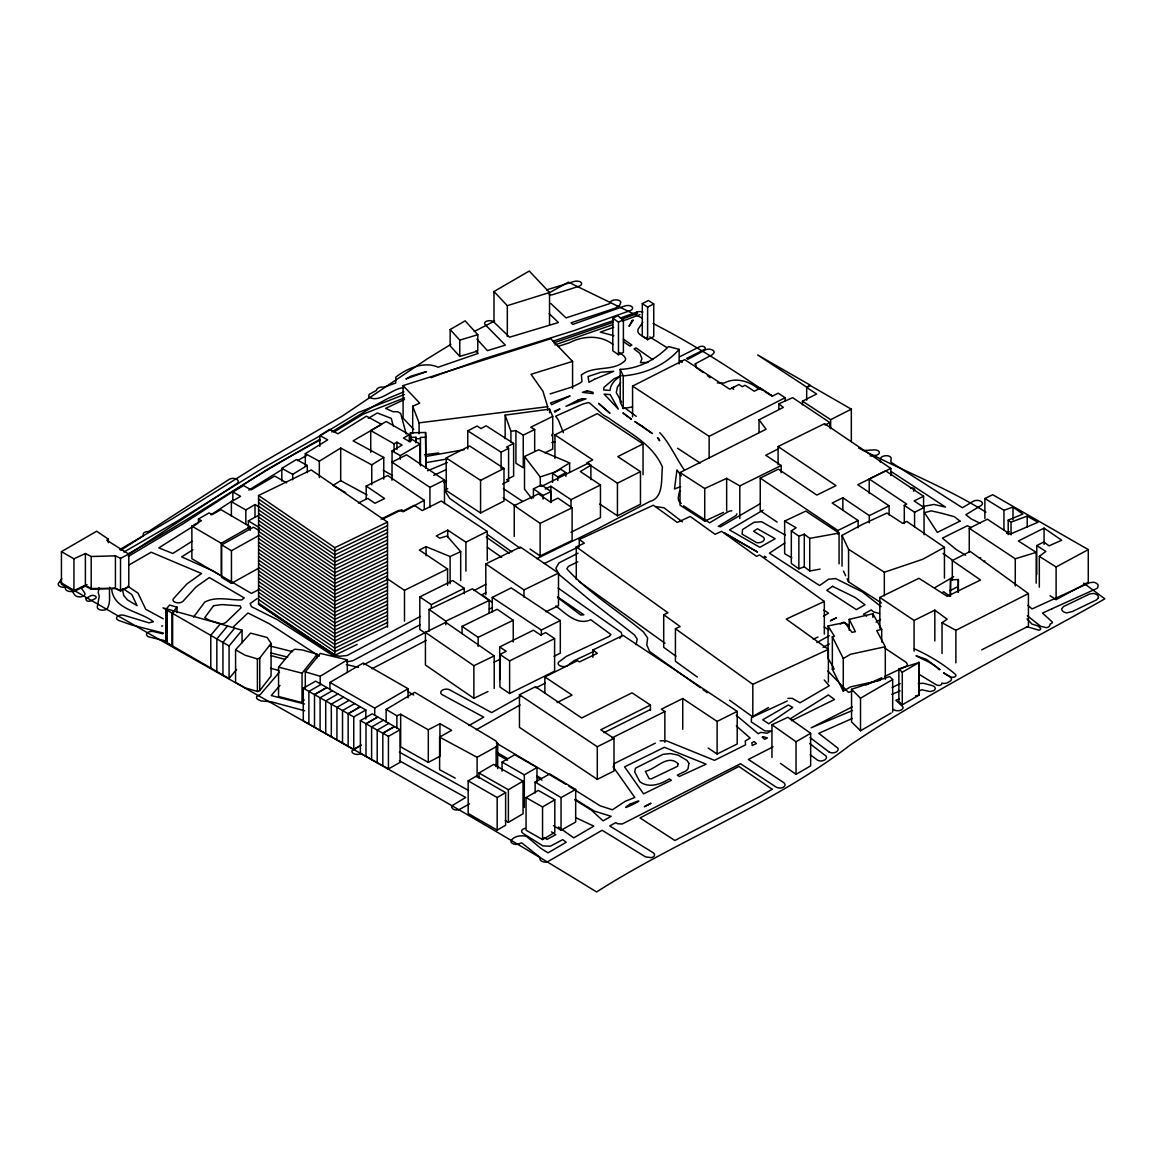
<?xml version="1.0" encoding="UTF-8"?>
<svg xmlns="http://www.w3.org/2000/svg" width="1163" height="1163" viewBox="0 0 1163 1163"><rect width="100%" height="100%" fill="white"/><g stroke="black" fill="none" stroke-linecap="round" stroke-linejoin="round"><path stroke-width="1.5" d="M950.156 596.023L950.564 579.857L958.385 579.537L958.385 592.214M880.289 462.016L880.507 458.687A5.335 2.791 -4.3 0 1 886.002 455.707A5.335 2.791 -4.3 0 1 891.12 458.324L890.902 462.191L962.383 507.751L973.489 501.18A5.321 3.096 0.4 0 1 981.005 501.384A5.321 3.096 0.4 0 1 980.729 505.76L965.828 514.686L971.265 518.96L980.249 523.335M957.934 592.011L958.385 579.537M98.971 587.693L98.259 592.563L99.248 596.43L97.314 606.824A5.321 3.067 -0.1 0 0 100.062 609.834A5.321 3.067 -0.1 0 0 105.964 609.514L107.287 608.612C111.154 601.722 108.711 594.38 109.758 587.271M581.398 374.98L581.965 381.595L580.046 383.034L572.792 386.727L550.157 393.908M636.117 644.636L637.179 639.112L634.605 635.056L589.975 600.253L558.967 574.435L555.856 568.373L558.938 562.907L578.055 553.166M613.337 766.824L614.646 763.379L655.321 743.172M552.672 433.45L551.713 435.703M496.136 766.679L496.136 746.762L497.691 743.302L495.627 740.773L414.755 692.305L386.145 709.43L386.145 722.107M642.761 322.325L637.993 329.347C636.539 334.246 642.572 335.758 645.523 338.026L646.759 337.386M620.649 382.743L617.451 386.886L616.274 392.556L621.565 402.049M235.58 649.783L245.102 655.249L257.401 658.898L259.771 657.996L271.081 643.386L267.156 637.484L250.568 633.123L235.58 649.783L235.58 682.376L245.102 687.842L257.401 691.505L259.771 690.604L271.081 675.994L271.081 643.386M302.031 702.554L302.031 673.203L317.194 654.304L302.642 649.986L294.893 649.23L292.189 650.771L278.553 667.14L278.553 696.492L302.031 702.554L304.197 699.85M305.302 688.147L305.302 671.851L320.247 653.402L347.344 659.843L347.344 672.519M193.538 617.117L204.746 602.1C216.289 595.907 229.474 600.268 241.73 599.934L244.259 597.927L209.355 577.56L196.082 586.879L183.056 601.213A5.321 2.966 -0.4 0 1 175.889 602.536A5.321 2.966 -0.4 0 1 173.563 598.567L186.85 583.971L201.548 573.519L151.161 552.221L128.671 565.16M167.079 641.569L166.396 642.427L167.079 608.961L167.079 641.627L162.994 640.479L229.082 678.552L229.082 645.959L242.078 630.186L234.737 628.136M229.082 678.552L236.656 669.365M222.947 675.034L222.947 642.369L234.737 628.078L220.258 623.92L210.794 635.318L210.794 667.925M216.841 638.865L227.541 625.941M177.023 607.159L171.993 613.148L171.993 645.756L165.786 642.194L165.786 609.586L169.551 605.065L177.023 607.159L177.023 612.596M174.537 611.026L172.618 613.352L172.618 645.959M279.527 672.083L260.294 694.529L257.008 696.157A5.321 3.053 -0.4 0 0 257.968 699.501L260.992 700.926L271.255 701.783L304.648 710.767M609.397 636.263L610.909 634.518L590.775 619.719C577.27 625.941 565.669 613.381 555.812 605.894M279.963 685.4L271.241 695.561L304.473 703.978M619.719 638.225L621.958 635.609L621.289 632.498L558.153 588.071M679.134 349.365C665.091 365.56 644.346 374.093 623.237 375.882L620.213 369.354C638.618 368.845 655.787 359.44 668.536 346.574L679.134 349.365L679.134 363.859M581.427 374.937C594.467 364.877 613.381 372.291 625.214 360.457L625.694 358.626L624.255 356.372L619.646 352.52M984.102 561.555L984.872 560.9M1039.315 587.17L1039.315 556.379L1045.828 551.436L1036.756 545.578L1043.894 541.958L1049.011 545.854L1061.688 540.243L1044.069 528.118L1018.381 540.969L1036.175 552.367L1036.175 583.157M61.843 578.68L58.15 583.768A5.321 3.126 0.9 0 0 64.924 587.184L65.739 587.126A5.321 3.126 0.9 0 0 70.507 591.56L72.31 591.4L74.694 594.918A5.321 3.126 0.9 0 0 83.358 596.081A5.321 3.053 2 0 0 84.579 592.796L80.901 587.446L87.051 584.596M569.637 462.918L554.736 472.105L540.243 476.975L524.513 456.507L538.658 449.79L569.637 462.918L569.637 471.974M679.715 356.736L699.821 346.661A3.329 1.948 0.7 0 1 704.502 346.981A3.329 1.948 0.7 0 1 704.037 349.714L686.635 358.422L687.885 359.28L705.345 349.903A5.321 3.126 0.7 0 1 711.204 349.511A5.321 3.126 0.7 0 1 714.169 352.534L712.367 354.686L694.878 364.034L696.012 364.848L695.881 367.246L703.048 372.48M108.333 539.094L106.749 540.199L128.788 554.097L128.788 586.704L120.516 590.935L115.413 588.449L91.194 589.118L85.393 586.108L73.938 591.429L61.435 584.262L61.435 551.655L96.616 531.244L108.333 539.094L108.333 542.714M790.171 718.85L828.347 694.965L834.496 699.472L791.436 720.711M942.03 653.533L942.03 622.743L947.133 619.225L934.819 610.139L914.074 620.446L879.839 597.433L918.944 578.302L947.264 596.343L980.54 580.003L952.308 560.508L970.204 551.436L1028.426 593.581L1028.426 626.174L981.674 649.841M620.795 376.042C615.532 379.051 610.43 384.11 610.037 390.477L603.655 389.968L603.931 387.41L613.904 378.876L621.057 375.62M233.516 626.683L247.981 612.988L269.06 623.615L319.214 656.165M784.909 542.99L769.412 553.166L819.639 585.541L828.579 579.218L835.674 578.593L862.51 592.011L881.074 606.621M197.725 523.423L158.764 547.875L172.822 553.472L191.997 541.318M210.881 514.816L232.789 500.512M820.089 569.114L809.724 570.989L804.287 566.803L798.865 568.838L791.32 563.459L791.32 530.866L796.117 527.74L784.647 521.082L784.647 553.69L791.814 557.847M128.337 554.606L236.758 483.648A5.321 3.14 -1.9 0 0 236.7 479.2L234.955 478.56A5.321 3.14 -1.9 0 0 229.155 479.403L148.457 531.564A5.321 3.14 -1.1 0 0 143.325 533.352L143.223 535.91L120.748 550.259M248.867 490.074L282.696 469.125M192.942 549.75L181.632 556.873L212.887 570.873L251.426 593.435L259.233 589.394M331.818 431.953L373.832 406.032L388.02 398.4L403.866 391.829M128.352 556.408L182.882 523.932L266.182 470.07L319.738 439.381M319.81 446.432L319.81 435.573L329.783 429.409L337.881 433.799L366.432 416.18L381.58 424.408L353.101 440.85L383.761 457.452L383.761 479.185M305.302 466.319L305.302 453.643L327.704 439.832L319.81 435.573M319.316 477.528L319.316 461.217L340.686 448.046L371.753 464.851L383.761 457.452M333.054 485.349L340.686 480.653L340.686 448.046M450.953 344.321L427.184 358.916L342.474 415.961L257.764 465.273L173.054 518.349L119.716 549.605M292.683 479.767L292.683 474.344L307.294 465.462L296.434 459.501L281.824 468.369L281.824 481.06M680.544 490.96L679.366 491.687L678.174 498.084L678.843 501.108L681.227 503.477M305.302 671.851L320.188 676.284L347.344 659.843M541.478 486.439L588.027 463.296L590.891 465.2L580.352 471.553L600.457 484.971L600.457 517.579L571.004 532.276M368.322 418.331L377.306 412.967L391.277 418.389L393.239 425.992M876.015 622.132L880.58 619.414M443.612 482.543L446.534 480.813M447.726 488.562L444.702 490.35L449.674 498.375L520.065 548.195M333.926 432.055L363.19 414.144L404.579 397.848M232.833 500.962L232.833 491.905L243.605 485.596L251.135 489.87L274.73 476.074L286.636 482.863M231.379 516.198L231.379 501.704L240.581 496.325L232.833 491.905M370.735 452.276L370.735 430.543L386.203 421.5L409.303 434.671L409.303 441.911M245.844 524.426L245.844 509.932L255.002 504.568L258.07 506.312M400.305 459.24L400.305 455.62L420.061 444.048L411.993 439.454L408.954 441.228L403.445 438.088L409.303 434.671M478.967 778.44L478.967 773.002L493.621 764.411L523.045 781.158L523.045 813.751L508.376 822.357L505.28 820.598M508.376 822.357L508.376 789.75L523.045 781.158M526.054 797.585L538.324 790.404L554.809 799.781L554.809 832.388L542.554 839.57L526.054 830.193L526.054 797.585L542.554 806.962L554.809 799.781M394.083 451.084L394.083 443.83L396.946 442.158L402.078 445.08L392.076 450.924L391.989 480.246M953.675 576.674L934.718 587.737M329.929 689.674L329.929 682.434L363.292 663.026L408.111 688.714L408.111 697.771M374.719 715.347L374.719 708.107L408.111 688.714M469.532 803.866L458.818 809.768A5.321 3.067 -0.2 0 1 453.018 809.099L451.477 806.962L451.898 805.799L465.694 797.455L399.345 760.733M880.129 680.311L850.56 686.868L843.277 691.098L843.277 658.505L850.56 654.26L885.305 646.73L885.305 679.323M493.984 322.311L493.984 291.52L529.281 271.037L549.532 292.524L549.532 325.131M450.139 329.551L465.142 320.843L477.789 334.711L477.789 351.008L459.778 356.43L450.139 345.847L450.139 329.551L459.778 340.134L459.778 356.43M468.166 780.853L476.612 775.954L505.614 792.614L505.614 825.221L497.168 830.12L468.166 813.46L468.166 780.853L497.168 797.513L505.614 792.614M502.082 771.142L502.082 762.085L514.729 754.729L536.972 767.507L536.972 782.001M524.324 807.456L524.324 774.849L536.972 767.507M902.27 704.836L902.27 672.243L919.104 662.474L898.883 668.885L898.883 701.493L902.27 704.836L919.104 695.081L919.104 662.474M860.518 730.786L860.518 698.193L892.675 679.512L889.71 676.575L851.549 689.296L851.549 721.889L860.518 730.786L891.149 713.006M810.655 733.272L810.655 765.879L796.044 774.354L796.044 741.747L810.655 733.272L787.889 717.266L771.941 724.796L771.941 757.404M840.282 624.066L843.553 622.176L849.324 625.578M297.568 460.577L306.596 455.474M823.52 616.099L828.55 613.192L823.826 610.081M942.248 592.65L943.716 591.793L949.502 595.965M361.3 745.192L353.756 749.524L303.281 720.827L303.281 688.22L315.638 681.125L326.788 687.551L314.504 694.616L314.504 727.224M321.221 684.324L308.893 691.447L308.893 724.055M314.504 694.558L326.788 687.507L365.836 709.997L365.836 719.054M332.371 690.72L320.101 697.771L320.101 730.379M337.939 693.933L325.713 700.969L303.281 688.22M343.521 697.146L331.324 704.167L331.324 736.775M349.104 700.359L336.936 707.366L336.936 739.973M354.671 703.571L342.533 710.564L342.533 743.172M348.144 746.37L348.144 713.704L360.254 706.755M348.144 713.762L360.254 706.813M325.713 733.577L325.713 700.94L353.756 716.917L365.836 709.997M198.466 522.594L198.466 518.974L209.093 512.898L212.117 514.657L220.897 509.641L250.205 526.781L250.205 530.401M191.866 526.112L221.232 543.281L221.232 575.889L191.866 558.72L191.866 526.112L201.403 520.675L198.466 518.974M221.232 543.281L250.205 526.781M360.385 720.595L372.276 713.82L400.057 729.739L400.057 762.346L388.427 768.961L360.385 753.202L360.385 720.595L382.816 733.242L394.504 726.584L382.816 733.126L382.816 765.836M365.996 723.749L377.83 717.004L365.996 723.808L365.996 756.415M760.486 503.55L720.42 526.824L718.283 526.301L735.089 516.125A5.306 3.096 -7 0 0 736.848 513.828M371.608 726.977L383.397 720.202M763.102 510.135L729.477 529.906L759.846 547.322L775.183 538.745L757.433 528.772L753.566 531.244L762.972 536.943A5.306 3.242 -8.1 0 1 763.757 540.475A5.379 3.315 -7.7 0 1 756.633 542.612L742.11 534.108L742.517 529.572L754.133 522.245L761.591 521.751L785.418 535.169M377.205 730.131L388.951 723.342M382.816 733.126L388.427 736.353L400.057 729.739M768.51 707.54L751.545 717.178L751.283 721.874L764.92 730.946L771.578 730.946L766.969 733.213L760.791 732.37L758.247 733.737L736.223 715.245M455.242 778.134L439.614 769.717L439.614 737.109L451.666 730.291L439.934 723.706L428.304 729.768L400.668 714.242L396.874 715.754L386.145 709.43M468.951 725.567L483.721 717.149L442.274 694.733A5.335 3.184 -4 0 1 442.231 690.241A5.335 3.184 -4 0 1 449.761 689.877L491.629 712.599L520.384 696.404M476.35 729.739L520.108 704.938M547.977 293.57L568.358 282.129L642.092 317.993M123.961 552.062L177.619 520.937L262.838 468.166L319.651 436.052L358.378 412.487L404.462 394.475M127.567 554.155C193.058 518.189 254.159 474.838 320.305 439.977M1006.533 533.294L1009.368 531.695M258.724 568.155L231.452 583.332L221.697 577.488L221.697 544.88L253.476 527.159L259.073 530.502M221.697 544.88L231.452 550.724L258.724 535.547M1050 595.732L1056.106 599.585L1088.277 582.212L1088.277 549.605L1056.106 566.977L1039.315 556.379M535.14 792.948L535.14 782.074L549.765 773.947L575.67 789.459L575.67 822.067L561.046 830.208L553.428 825.643M535.14 782.074L561.046 797.6L575.67 789.459M439.614 737.109L477.106 757.302L496.136 746.762M816.877 642.587L829.35 635.681M944.443 547.337L922.739 559.272L884.331 572.24L848.568 549.285L842.027 535.416L862.205 524.513L886.991 513.057L902.779 523.408L906.747 521.431L944.443 547.337L944.443 578.127M248.373 528.133L248.373 520.893L258.898 515.107M823.113 647.355L829.35 643.939M474.068 590.528L486.003 584.262M485.843 592.694L482.093 594.715L491.891 602.201M360.937 745.221L352.418 750.12A5.321 3.053 -0.4 0 0 353.407 753.464A5.321 3.053 -0.4 0 0 359.178 754.191L360.937 753.551M474.242 331.499L494.638 321.003M420.032 624.793L352.811 660.744L346.647 661.849M565.901 472.672L560.697 469.241L552.585 473.326L557.804 476.917L565.901 472.672L565.901 476.292M420.352 616.434L347.156 655.496L339.64 656.252L331.484 654.653L276.881 619.428L251.484 606.679L250.147 603.553L257.168 598.552M426.458 631.887L363.714 664.756M426.225 640.391L371.956 668.769M400.668 714.242L400.668 746.835L428.304 762.376L439.934 756.299L439.934 723.706M467.773 448.962L467.773 430.848L477.063 426.021L480.973 428.536L486.178 425.818L513.624 443.423L513.624 476.03L508.027 478.938M513.624 443.423L506.617 447.057L508.594 448.322L508.594 480.93L502.59 484.041M467.773 430.848L501.093 452.218L508.594 448.322M950.156 590.6L957.934 586.574M128.788 554.097L120.516 558.327L115.413 555.841L91.194 556.51L85.393 553.515L73.938 558.822L61.435 551.655M446.199 457.931L469.648 445.981L504.001 468.427L504.001 501.02L480.566 512.97L446.199 490.524L446.199 457.931L480.566 480.377L480.566 512.97M480.566 480.377L504.001 468.427M759.032 432.476L759.032 419.799L783.324 407.399L778.876 403.779L792.657 397.673L829.859 422.576L829.859 428.013M778.57 448.729L765.748 455.256L781.173 465.505L781.173 472.745M825.047 425.018L829.859 422.576M653.737 303.979L647.617 307.09L642.296 303.601L648.402 300.505L653.737 303.979L653.737 336.587L647.617 339.683L642.296 336.194L642.296 303.601M785.156 397.717L778.178 393.181L772.537 396.06L760.34 388.122L754.235 391.233L745.076 385.258L742.285 386.683L738.956 384.502L729.724 389.198L684.731 359.658L632.57 386.101L709.139 436.343L785.156 397.717L785.156 401.337M806.686 387.09L810.349 385.229L757.68 354.977L806.686 387.09L806.686 400.174M802.455 404.782L802.455 401.162L816.6 393.981L806.686 387.483L810.349 385.622L851.331 409.158L851.331 441.766M851.331 409.158L830.658 419.654L802.455 401.162M942.03 622.743L955.884 630.288L1028.426 593.581M465.912 571.135L465.912 542.162L447.74 530.139L436.285 535.91L439.687 538.164L447.043 536.041L460.693 551.625L460.693 580.599M723.517 512.389L704.734 521.126L680.021 505.164L680.021 472.556L766.083 429.234L759.032 419.799M535.998 687.813L545.374 683.088M554.94 458.426L554.94 434.875L597.288 413.592L643.052 443.917L643.052 474.708M643.052 443.917L617.786 456.608L640.464 471.626L640.464 504.233L617.437 515.791L599.745 504.073M465.912 542.162L487.253 531.433L487.253 560.406M554.94 434.875L592.708 459.879L586.777 462.874L617.437 483.183L640.464 471.626M969.259 551.829L969.259 528.278L987.358 519.192L1009.993 534.21L1037.934 522.303L1027.22 516.096L1011.04 522.172L1008.19 520.137L1022.829 514.075L1012.988 507.053L1003.945 510.295L984.872 498.505L984.872 518.422M444.47 480.072L406.556 454.835L391.989 462.133L429.932 487.355L444.47 480.072L444.47 503.623M545.229 489.027L550.869 486.236L571.004 499.668L600.457 484.971M492.254 611.898L492.254 597.404L511.211 587.911L560.304 620.548L560.304 653.155L553.981 656.325M492.254 597.404L541.347 630.041L560.304 620.548M544.851 693.25L544.851 676.953L577.488 660.657L579.392 661.936L597.317 653.33L592.883 650.001L623.063 635.391L737.197 711.393L737.197 744L717.12 754.031L708.151 748.056M557.077 702.568L572.065 695.081L544.851 676.953M717.12 754.031L717.12 721.423L682.739 698.527L661.369 709.197L664.858 711.523L664.858 742.314M611.942 737.953L664.858 711.523M717.12 721.423L737.197 711.393M650.422 705.054L600.762 729.783L614.006 738.403L614.006 771.011L597.288 779.341L519.454 727.355L519.454 694.747L535.532 686.737L581.645 717.978L632.032 692.814L650.422 705.054L650.422 710.491M603.96 732.661L650.422 709.532M519.454 694.747L597.288 746.733L614.006 738.403M128.788 586.704L120.516 590.76L115.413 588.304L91.194 588.536L85.393 585.425L73.938 590.411M383.049 518.974L401.642 509.757L403.314 510.877L414.304 505.338L422.271 510.601L441.3 501.02L487.253 531.433M460.693 551.625L450.11 556.539L426.08 546.683L419.349 550.026L447.566 568.983L447.566 585.294M386.828 578.447L404.491 590.324L447.566 568.983M425.571 633.341L419.814 629.488L419.814 596.881L452.698 580.555L464.226 588.304L464.226 593.726M419.814 596.881L431.328 604.615L464.226 588.304M499.683 646.948L533.424 630.201L540.679 635.056L545.68 632.585L554.606 638.574L554.606 671.182L509.612 693.497L499.93 687.028L499.93 654.42L506.196 651.309L499.683 646.948L499.683 679.555M869.226 493.475L869.226 478.996L885.654 470.841L923.582 496.252L923.582 507.112M499.93 654.42L509.612 660.904L554.606 638.574M904.305 523.51L904.305 505.396L906.762 504.161L869.226 478.996M923.582 496.252L914.162 500.933L924.047 507.548L924.047 534.718M904.305 505.396L914.569 512.258L924.047 507.548M544.865 452.887L552.73 449.034L552.73 416.427L549.561 409.158L505.149 415.118L510.92 431.269L515.921 430.63L523.248 435.151L534.675 429.51L534.675 451.244M487.966 691.52L473.879 698.323L425.425 665.003L425.425 632.396L445.807 622.336L494.217 655.888L494.217 688.481M680.021 472.556L704.734 488.518L726.657 478.342L739.799 485.916L781.173 465.505M890.829 475.652L890.829 468.413L857.756 484.709L889.099 505.876L889.099 514.933M869.299 522.87L869.299 515.616L842.855 497.749L832.185 503.012L858.12 520.53L858.12 527.769M890.829 468.413L824.552 423.666L778.091 446.548L836.008 485.64L816.833 495.089L778.41 469.14L760.239 478.095L837.883 530.502L858.12 520.53M366.2 498.738L366.2 486.061L387.701 475.522L424.262 500.294L424.262 509.35M358.364 502.983L367.741 498.389L374.951 503.274L384.604 498.534L366.2 486.061M552.73 416.427L530.735 427.243L534.675 429.51M381.071 519.105L398.996 510.31L403.314 511.705L424.262 500.294M579.043 546.595L544.357 563.517M869.299 515.616L889.099 505.876M852.232 706.9L811.207 727.791L852.523 710.477M551.117 491.556L541.478 484.956L533.424 488.853L543.063 495.467L551.117 491.556L551.117 502.431M485.8 594.671L485.8 563.881L520.355 547.046L558.502 573.097L558.502 605.705L545.941 611.811M536.812 558.662L596.721 529.31L649.884 501.427C664.146 497.793 661.006 478.051 662.445 467.163C652.734 443.815 628.267 432.331 608.961 418.258L602.885 414.769L589.772 403.096L588.318 402.558L582.59 404.113L555.681 416.209L558.458 420.134L563.328 432.694M485.8 563.881L523.961 589.917L558.502 573.097M462.074 633.617L462.074 626.377L497.183 609.267L513.246 620.242L513.246 641.976M462.074 626.377L478.138 637.353L513.246 620.242M494.101 662.183L500.483 659.072M321.366 647.166L258.579 604.193L258.579 495.511L311.19 469.939L387.497 522.085L387.497 627.148M258.579 495.511L334.828 547.686L387.497 522.085M387.497 525.676L334.828 551.277L258.579 499.101M387.497 529.252L334.828 554.853L258.579 502.692M387.497 532.843L334.828 558.444L258.579 506.283M387.497 536.434L334.828 562.034L258.579 509.859M387.497 540.025L334.828 565.611L258.579 513.45M387.497 543.601L334.828 569.201L258.579 517.041M387.497 547.192L334.828 572.792L258.579 520.617M387.497 550.782L334.828 576.383L258.579 524.208M387.497 554.358L334.828 579.959L258.579 527.798M387.497 557.949L334.828 583.55L258.579 531.389M387.497 561.54L334.828 587.141L258.579 534.965M387.497 565.116L334.828 590.717L258.579 538.556M514.25 536.419L514.25 505.614L538.484 493.868L550.157 501.907L557.978 498.113L572.109 507.824L572.109 540.417L540.112 555.958L530.052 549.067M387.497 568.707L334.828 594.308L258.579 542.147M387.497 572.298L334.828 597.898L258.579 545.723M387.497 575.889L334.828 601.489L258.579 549.314M387.497 579.465L334.828 605.065L258.579 552.905M387.497 583.056L334.828 608.656L258.579 556.481M387.497 586.646L334.828 612.247L258.579 560.072M387.497 590.223L334.828 615.823L258.579 563.662M387.497 593.813L334.828 619.414L258.579 567.253M387.497 597.404L334.828 623.005L258.579 570.829M514.25 505.614L540.112 523.35L572.109 507.824M387.497 600.995L334.828 626.581L258.579 574.42M387.497 604.571L334.828 630.172L258.579 578.011M387.497 608.162L334.828 633.762L258.579 581.587M387.497 611.753L334.828 637.353L258.579 585.178M387.497 615.329L334.828 640.929L258.579 588.769M387.497 618.92L334.828 644.52L258.579 592.36M387.497 622.51L334.828 648.111L258.579 595.936M387.497 626.087L334.828 651.687L258.579 599.527M357.172 644.418L334.828 655.278L258.579 603.117M577.822 561.816L568.431 566.352L566.832 568.823C588.914 593.028 618.396 610.953 643.604 632.091L647.617 637.978L646.802 644.971L649.637 651.527L700.33 687.682M425.425 632.396L473.879 665.716L494.217 655.888M623.397 319.781L618.469 322.136L612.814 318.182L617.727 315.827L623.397 319.781L623.397 352.389L618.469 354.744L612.814 350.79L612.814 318.182M984.872 498.505L992.722 494.726L1088.277 549.605M892.123 687.507L900.191 683.611M773.032 746.835L748.376 759.454L783.44 782.408A5.335 3.344 2.5 0 1 783.542 787.133A5.335 3.344 2.5 0 1 775.997 786.988L740.54 763.728L622.263 823.986L617.495 823.767L615.809 822.59L609.717 825.948L653.054 852.639A5.321 3.111 2.9 0 1 651.324 857.654L645.523 856.869L602.085 830.28L547.322 861.928A5.335 3.184 1.8 0 1 541.522 861.114A5.335 3.184 1.8 0 1 540.373 857.625L521.635 842.782L517.753 844.323A5.321 3.155 1.4 0 1 510.891 840.907C513.872 835.935 521.228 834.99 526.417 836.357L540.955 848.438L548.049 852.828L566.207 842.274L562.703 839.628L550.39 846.184L542.961 845.937L523.103 833.42A5.321 3.126 0.2 0 1 524.978 828.361M429.06 631.189L429.06 609.456L472.396 588.798L489.129 600.486L489.129 613.163M429.06 609.456L445.807 621.144L489.129 600.486M784.647 521.082L805.814 511.08L839.061 533.061L839.061 563.851M594.002 651.295L573.795 660.817L567.82 665.454A5.321 2.937 2.7 0 1 560.435 665.977A5.321 2.937 2.7 0 1 559.025 661.834L566.148 656.47L609.397 636.277M1051.904 608.801L1096.36 588.711L1097.698 587.766L1098.119 585.12A5.422 3.533 7.5 0 0 1093.554 582.256L1089.658 582.707L1032.003 608.947L1027.99 605.443M446.403 469.518L433.755 475.333M579.276 546.726L579.276 539.472L653.344 505.222L677.302 522.434L690.226 516.459L715.1 534.326L721.598 531.317L756.473 556.365L759.584 554.94L824.334 601.475L824.334 634.082M576.281 579.494L576.281 546.886L584.378 543.15L579.276 539.472M676.023 656.194L663.71 647.34L663.71 614.733L667.94 612.77L576.281 546.886M824.334 601.475L786.246 619.094L828.39 649.39L828.39 681.998M813.228 639.214L817.982 637.019M663.71 614.733L680.137 626.537L675.427 628.718L752.81 684.338L828.39 649.39M729.448 700.141L752.81 716.946L787.322 700.984M852.174 691.258L848.409 692.348L827.867 671.08M489.23 609.107L492.472 607.624M1051.875 608.816L1042.542 613.09L1052.457 622.147A3.3 2.108 7.9 0 1 1050.218 623.848L1049.855 624.924A5.292 3.358 7.8 0 1 1046.337 627.671L1040.594 626.246L1027.336 615.736M427.519 470.782L447.362 462.554M865.883 684.949L881.787 677.724M884.97 676.27L906.951 665.905L907.562 664.698L906.137 662.343L884.912 648.154M734.071 386.988L731.92 387.962L733.649 389.285M412.691 433.421L412.691 406.25L419.712 403.139L403.096 385.578L550.768 338.753L572.574 361.388L572.574 388.558M852.188 718.501L818.752 733.344L837.898 748.143A5.379 3.518 -3 0 1 835.354 752.359A5.379 3.518 -3 0 1 828.667 751.734M404.564 399.461L385.593 408.387L393.05 411.717L397.731 411.746L400.683 413.417L406.221 434.003M891.803 694.282L900.089 690.938M899.13 698.948L895.888 700.257L902.968 706.9A5.321 3.184 -0.8 0 1 899.799 710.491A5.321 3.184 -0.8 0 1 893.329 709.386M918.654 691.069L921.91 689.761L929.949 691.563L933.729 690.677A5.321 3.14 1 0 0 932.101 685.545L923.407 683.277L918.319 683.553M441.097 373.875L483.663 358.873L573.344 330.844L629.895 310.725A5.321 2.864 -3.1 0 0 631.96 306.741L630.651 305.956A5.335 2.806 -4.2 0 0 624.735 305.985L572.807 324.39L571.077 322.776L615.372 308.166L619.675 305.215L620.751 302.54A5.335 2.806 -4.2 0 0 616.71 299.894A5.335 2.806 -4.2 0 0 610.59 301.726L609.368 303.747L566.032 317.877L550.782 303.456M439.498 374.501L430.993 377.655M791.32 530.866L798.865 536.23L804.287 534.195L809.724 538.382L839.061 533.061M612.741 324.695L554.867 344.917M622.612 321.032L639.955 314.635M613.453 322.224L553.821 342.852M621.682 319.2L637.542 313.428M613.512 320.537L552.832 341.297M620.242 318.081L637.019 312.047M613.744 327.268L600.268 332.138L613.977 335.729M404.055 387.73C392.294 387.773 379.705 403.91 368.671 396.946L369.122 394.373L376.303 390.492A5.35 3.358 -4.7 0 1 383.921 387.221L395.725 383.02L395.827 377.088C406.934 368.409 424.132 360.908 438.102 367.217L478.197 353.392L475.943 350.906M915.499 695.91L919.104 695.081M558.167 346.356L569.1 342.867C582.678 335.816 600.501 334.551 613.017 344.51M493.984 291.52L507.315 305.665L549.532 292.524M572.574 361.388L531.04 374.297L542.976 391.32L547.628 406.672L547.628 410.292M969.259 528.278L1015.27 558.778L1036.175 552.367M459.778 340.134L477.789 334.711M922.797 506.472L933.976 504.466L945.519 507.097L891.236 471.553L891.367 474.504M656.295 506.675L663.957 507.766L682.405 521.853M551.858 442.58L555.129 441.722M161.628 626.116L162.66 625.868M881.699 642.092L881.699 629.401L876.713 630.622L885.305 646.73M849.223 630.215L849.223 619.356L872.846 613.773L881.699 629.401M680.689 486.614L674.496 488.954L676.953 469.954L681.329 475.841M843.277 691.098L832.359 669.292L832.359 636.699L834.409 636.277L828.056 625.927L844.818 622.539L851.999 632.396L855.416 631.698L849.223 619.356M832.359 669.292L834.409 668.885M632.527 406.948L623.237 408.489L620.213 401.962L620.213 369.354M425.353 456.536L464.037 449.718M447.159 458.992L426.458 462.554M412.691 406.25L419.087 422.852L547.628 406.672M424.451 454.777L438.727 452.989M863.76 450.532L873.704 449.907A5.335 2.864 -3.2 0 1 879.184 451.826A5.335 2.864 -3.2 0 1 876.393 455.242L870.128 455.954M919.279 674.424L936.142 684.731A3.329 1.963 1.4 0 0 939.733 685.298A3.329 1.963 1.4 0 0 941.914 683.553L941.783 683.074A5.321 3.14 1.5 0 0 947.656 682.652L948.993 681.765A5.321 3.169 1.8 0 0 949.255 676.488L943.571 672.868L950.113 676.59A3.329 1.992 2.1 0 0 954.823 676.822A3.329 1.992 2.1 0 0 955.041 674.017C942.452 663.361 928.961 655.467 914.365 648.823M717.367 382.932L724.258 383.02C735.205 376.957 749.873 381.13 758.756 389.227M425.949 468.064L425.585 432.491L410.437 432.825L410.786 437.404L415.918 437.288L416.034 438.771L420.454 438.669L420.454 465.84M660.133 740.846L666.195 740.729L714.475 760.34L745.541 744.858L745.236 740.962L750.164 738.098L736.324 725.945M647.922 362.449L640.377 362.667L641.961 358.684L639.781 353.305L634.068 348.929L636.03 347.911L652.763 359.629M425.949 437.273L420.352 437.39L420.454 438.669M787.874 698.352L792.294 698.367L800.028 702.786L829.219 685.792L824.247 679.977M681.562 361.097L680.311 361.068L682.216 362.376M649.812 336.95L666.879 347.577M879.49 613.483L873.355 611.811L871.247 609.906L863.557 614.166L866.595 616.085M346.298 664.524L358.466 667.402M162.747 633.806L153.996 631.64A5.321 2.951 -0.1 0 0 148.166 632.207L146.96 633.166A5.321 3.009 -1.1 0 0 149.634 637.106L166.309 641.133M292.582 651.643L270.15 646.032M287.654 657.11L270.601 652.865M270.499 668.318L278.873 670.455M278.553 667.14L302.031 673.203M163.547 633.137L131.506 624.938L118.946 620.548A5.321 2.995 -1.3 0 1 117.405 616.419L118.859 615.59A5.321 2.937 -0.4 0 1 124.775 615.518L148.951 622.845L153.443 621.711C140.447 611.302 114.207 610.124 111.735 589.699M270.819 655.569L284.761 659.305M220.258 623.848L162.994 607.871L229.082 645.959M971.352 527.682L967.34 525.734L942.393 538.149L956.364 549.648L965.639 555.26M858.57 447.929C900.773 469.852 945.446 487.021 985.962 512.142M653.068 323.518C692.436 343.434 729.332 367.668 766.01 392.062M305.302 453.643L319.316 461.217M340.686 480.653L367.101 494.944M1027.191 626.712L1038.995 630.23A3.3 2.064 8.2 0 0 1040.667 628.296L1037.905 625.898L1032.061 624.153L1027.016 618.89M281.824 468.369L292.683 474.344M468.544 790.462L399.345 752.112M163.213 618.774L145.724 609.281L138.048 593.174L128.613 586.806A3.329 1.875 0.4 0 0 127.581 586.356M333.607 485.829L345.702 492.632M496.586 753.987L507.533 760.18M370.735 430.543L394.083 443.83M392.076 450.924L400.305 455.62M383.179 470.23L392.513 475.551M231.379 501.704L245.844 509.932M478.967 773.002L508.376 789.75M329.929 682.434L374.719 708.107M759.221 388.471L762.317 390.245M765.428 392.018L771.621 395.58M502.082 762.085L524.324 774.849M496.354 743.128L565.77 784.269M496.514 752.185L507.315 758.465M537.451 777.407L542.002 780.082M536.637 775.706L541.26 778.469M60.113 582.183C238.211 686.679 420.802 783.571 596.604 891.963C679.25 839.105 772.668 804.941 850.72 744.669C931.854 690.008 1019.98 647.137 1104.85 598.829L1083.669 583.128M248.373 520.893L258.709 527.159M407.573 691.302L413.679 695.009M574.667 799.781L591.458 810.189L603.045 820.845L611.157 816.339L594.133 811.018L575.205 799.257M575.54 817.574L593.755 826.137L573.781 837.854L558.4 827.024M568.852 786.188L600.093 805.785L612.421 809.797L625.142 801.351L634.794 797.484L613.279 767.013M544.051 837.505L547.017 839.366L555.769 834.714L551.538 831.894M506.617 479.665L508.594 480.93M847.115 578.811L848.568 581.893L881.35 602.928M677.607 448.264L700.126 463.048M503.157 497.822L516.474 506.632M258.579 604.193L334.828 654.798M503.317 488.533L522.536 501.355M767.507 393.05L771.956 396.031M824.204 626.901L828.696 629.939M777.131 522.1L760.239 510.702L760.239 478.095M487.399 547.395L501.646 557.368M623.542 341.733L629.91 346.08L631.887 345.048L623.383 339.131M683.611 505.847L709.604 522.812L727.965 511.836A5.335 3.242 -4.6 0 1 731.818 510.804M486.25 537.088L509.263 553.239M557.629 596.881L583.87 614.82L580.73 615.009L557.528 597.448M487.413 534.558L511.822 551.844M771.941 724.796L796.044 741.747M780.446 763.379L796.044 774.354M943.077 553.428L951.697 559.592M579.189 581.587L665.032 643.284M697.335 677.055L675.427 661.311L675.427 628.718M624.764 407.85L636.277 416.354M703.092 689.674L707.235 692.683M707.337 375.605L710.215 377.699M809.768 743.593L826.181 756.197A5.379 3.547 -2.6 0 1 824.596 760.02L822.793 760.747A5.292 3.504 -2.3 0 1 817.095 759.832L810.262 754.729M810.015 737.56L828.739 751.72M659.784 432.694C670.004 443.481 675.776 457.931 684.44 470.157M549.183 313.661L558.458 322.529L509.568 337.197L493.17 321.41A5.335 2.864 3.4 0 0 486.41 321.264A5.335 2.864 3.4 0 0 485.349 324.811L505.367 345.149L487.442 350.63L476.961 339.16M122.958 588.609L131.826 594.526L137.074 605.632L127.537 599.934L123.83 595.601L122.362 589.35M898.883 668.885L902.27 672.243M851.549 689.296L860.518 698.193M413.781 429.467L403.096 418.186L403.096 385.578M531.854 498.665L524.513 489.114L524.513 456.507M833.493 667.402L828.056 658.52L828.056 625.927M832.359 636.699L843.277 658.505M843.48 571.106L845.661 575.729M425.832 468.282L425.585 432.491M1056.106 566.977L1056.106 599.585M1044.069 528.118L1044.069 544.415M1036.756 545.578L1036.756 574.566M1027.22 516.096L1027.22 526.97M1015.27 558.778L1015.27 585.948M1012.988 507.053L1012.988 519.73M1011.04 522.172L1011.04 534.864M1008.19 520.137L1008.19 534.631M1003.945 510.295L1003.945 530.212M955.884 630.288L955.884 662.895M952.308 560.508L952.308 580.424M950.564 579.857L950.564 596.154M934.819 610.139L934.819 640.944M918.814 662.198L918.814 694.791M914.569 512.258L914.569 526.752M914.074 620.446L914.074 651.236M892.675 679.512L892.675 712.119M884.331 572.24L884.331 595.79M879.839 597.433L879.839 628.224M872.846 613.773L872.846 617.393M848.568 549.285L848.568 581.893M842.855 497.749L842.855 510.441M842.027 535.416L842.027 566.207M837.883 530.502L837.883 534.122M830.658 419.654L830.658 428.711M809.724 538.382L809.724 570.989M804.287 534.195L804.287 566.803M798.865 536.23L798.865 568.838M778.876 403.779L778.876 409.202M778.091 446.548L778.091 464.662M752.81 684.338L752.81 716.946M739.799 485.916L739.799 518.524M726.657 478.342L726.657 510.935M709.139 436.343L709.139 458.091M704.734 488.518L704.734 521.126M682.739 698.527L682.739 729.317M647.617 307.09L647.617 339.683M632.57 386.101L632.57 416.892M623.237 375.882L623.237 408.489M618.469 322.136L618.469 354.744M617.437 483.183L617.437 515.791M597.288 746.733L597.288 779.341M592.883 650.001L592.883 657.255M590.891 465.2L590.891 479.694M571.004 499.668L571.004 506.908M561.046 797.6L561.046 830.208M557.804 476.917L557.804 480.537M552.585 473.326L552.585 482.383M550.869 486.236L550.869 502.547M549.561 409.158L549.561 412.778M543.063 495.467L543.063 499.101M542.554 806.962L542.554 839.57M541.347 630.041L541.347 635.478M540.243 476.975L540.243 486.032M540.112 523.35L540.112 555.958M533.424 488.853L533.424 497.909M523.961 589.917L523.961 597.157M523.248 435.151L523.248 467.759L515.921 463.237L515.921 430.63M510.92 431.269L510.92 442.144M509.612 660.904L509.612 693.497M507.315 305.665L507.315 336.456M505.149 415.118L505.149 438.669M501.093 452.218L501.093 468.515M497.691 743.302L497.691 768.656M497.168 797.513L497.168 830.12M478.138 637.353L478.138 646.41M477.106 757.302L477.106 777.218M473.879 665.716L473.879 698.323M450.11 556.539L450.11 583.71M447.74 530.139L447.74 537.379M445.807 621.144L445.807 624.764M431.328 604.615L431.328 608.234M429.932 487.355L429.932 507.286M428.304 729.768L428.304 762.376M426.08 546.683L426.08 555.74M420.061 444.048L420.061 463.964M419.087 422.852L419.087 433.726M416.034 438.771L416.034 442.391M415.918 437.288L415.918 442.725M410.786 437.404L410.786 441.039M410.437 432.825L410.437 441.882M404.491 590.324L404.491 621.115M396.946 442.158L396.946 449.412M396.874 715.754L396.874 728.431M388.427 736.353L388.427 768.961M377.205 730.015L377.205 762.739M371.753 464.851L371.753 484.782M371.608 726.904L371.608 759.584M353.756 716.917L353.756 749.524M334.828 547.686L334.828 656.368M320.188 676.284L320.188 683.524M317.194 654.304L317.194 657.749M307.294 465.462L307.294 472.701M259.771 657.996L259.771 690.604M257.401 658.898L257.401 691.505M255.002 504.568L255.002 517.244M242.078 630.186L242.078 642.863M231.452 550.724L231.452 583.332M216.841 638.792L216.841 671.458M120.516 558.327L120.516 590.935M115.413 555.841L115.413 588.449M91.194 556.51L91.194 589.118M85.393 553.515L85.393 586.108M73.938 558.822L73.938 591.429M549.212 294.821A5.321 2.864 -2.4 0 0 553.268 294.501L578.825 286.316A5.335 2.835 -3.7 0 0 581.02 282.391A5.335 2.835 -3.7 0 0 573.824 281.548L548.253 289.369A5.321 3.038 0.7 0 0 546.654 290.11M910.484 488.126A3.329 1.846 -5.7 0 1 914.351 488.809A3.329 1.846 -5.7 0 1 913.449 491.149M637.019 312.047A5.335 2.878 -3.1 0 1 642.906 312.091M979.653 558.196A3.315 2.122 1.3 0 1 980.758 557.789M678.058 763.655L677.622 766.257L651.353 778.847L649.143 778.643L645.32 771.287C655.772 769.383 667.562 753.609 678.058 763.655M688.918 763.393L688.016 768.816L686.344 770.735L677.302 775.14L679.279 776.477L706.101 764.178L664.378 747.3L624.589 766.868L643.59 793.864L671.385 780.3L669.35 778.934C660.831 784.255 648.663 788.616 639.795 781.623L634.678 771.927L635.507 768.191L662.997 754.351L670.266 753.566L678.073 755.078L687.129 760.515L688.918 763.393M406.105 378.891L426.487 371.608L411.091 376.129L406.105 378.891M85.873 598.465L86.455 600.617A3.329 1.919 -0.1 0 0 91.165 600.704L95.09 598.683A3.329 1.875 0.9 0 0 95.264 596.052L94.203 595.601A3.329 1.904 2 0 0 90.554 595.863L85.873 598.465M1098.497 597.608L1096.68 599.817L1072.315 611.549L1066.66 612.901A5.422 3.46 8.1 0 1 1061.979 610.139L1061.703 608.787L1063.52 606.577L1089.673 593.973L1093.54 593.464A5.422 3.504 8.1 0 1 1098.221 596.241L1098.497 597.608M752.388 745.483L756.444 743.52L754.133 741.587L751.778 742.866L752.388 745.483M632.178 320.523L629.009 326.352L633.239 320.13L632.178 320.523M213.585 605.705L204.761 617.655L209.5 620.257L222.191 624.211L225.927 622.438L241.017 607.856L240.16 605.879L221.973 604.6L213.585 605.705M832.519 586.326L826.806 590.353L856.375 609.616L864.996 604.789L855.299 597.506L832.519 586.326M629.997 804.185C612.305 815.394 656.702 793.035 629.997 804.185M791.305 708.412L768.758 723.72L762.739 719.781L788.369 704.952L792.73 707.482L791.305 708.412M724.491 532.988L757.433 551.989L724.491 532.988M559.737 409.042L554.722 412.153L554.431 411.179L559.737 409.042M772.13 789.255L760.369 796.321L674.874 840.486L640.028 817.923L738.883 766.461L772.13 789.255M836.197 617.844L830.353 620.824L836.212 617.844M594.482 379.269L588.958 382.293L588.056 376.521L601.053 372.218L613.701 371.302L594.482 379.269M763.175 736.659L762.187 737.197L764.702 739.29L767.391 737.938L763.175 736.659M647.936 804.781L644.346 806.729L651.004 803.255L647.936 804.781M960.027 521.14L937.349 532.378L924.483 512.679L931.301 510.848L942.045 513.348L954.372 516.706L960.027 521.14M623.106 413.083L631.378 419.189L623.106 413.083M577.996 400.13L565.974 406.352L586.007 398.822L581.922 398.705L577.996 400.13M569.841 396.031L551.553 404.709L550.579 402.892L569.841 396.031M939.849 669.452L939.268 669.743C932.668 662.823 923.96 660.003 916.022 655.787L926.213 659.247L939.849 669.452M587.359 390.826L582.401 392.324L593.217 393.632L592.912 392.309L587.359 390.826M610.197 394.591L604.135 394.112L618.323 409.042L610.197 394.591M598.64 403.445L609.805 413.127L598.64 403.445M765.879 557.251L764.425 556.394L765.879 557.251M641.932 426.08L634.765 421.486L652.312 433.523L641.932 426.08M658.607 438.698L657.502 437.768L659.654 440.792L658.607 438.698"/></g></svg>
